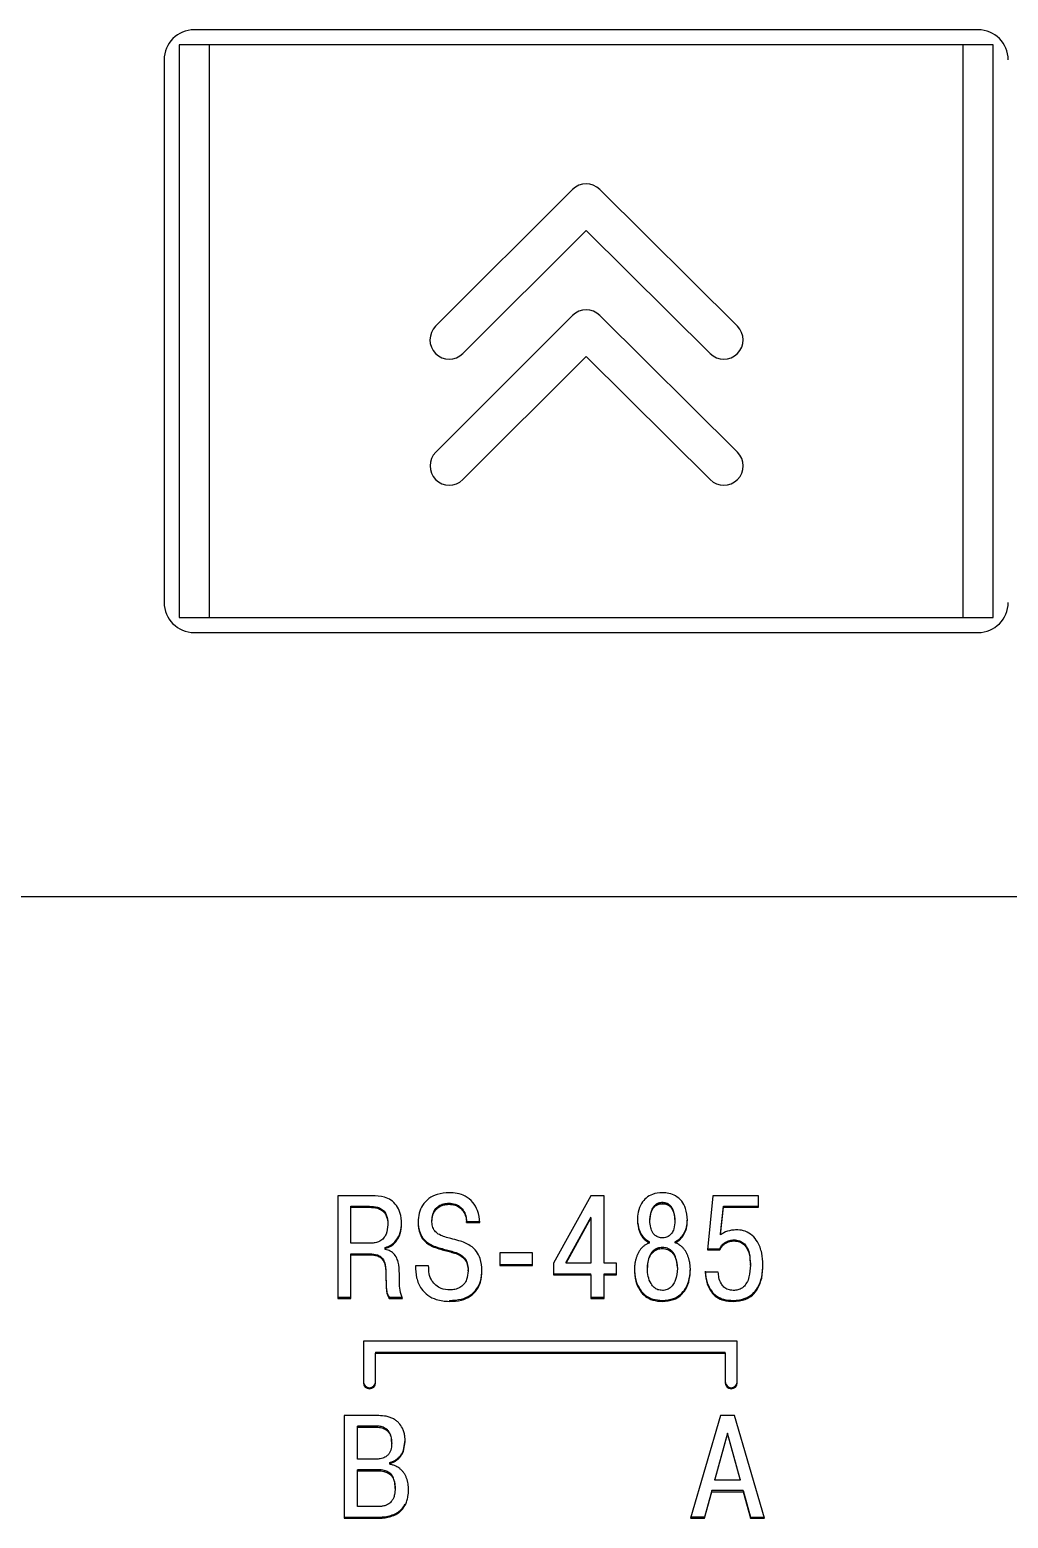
# Model space of a CAD drawing. Header units: millimetres. Extents: x 15 to 1184, y 5 to 836.
# Drawn here: x 593.623 to 596.868, y 654.736 to 659.675 of the extents above; entities that cross this region are included whole.
import ezdxf

# ---------------------------------------------------------------- set-up
doc = ezdxf.new("R2010")
doc.units = ezdxf.units.MM

msp = doc.modelspace()

# ---------------------------------------------------------------- linework, layer by layer
at = {"color": 7, "linetype": 'Continuous', "lineweight": 25}
for p, q in [((596.7685, 659.6747), (594.1685, 659.6747)), ((594.1185, 659.6247), (594.1185, 657.7247)), ((594.2185, 659.6247), (594.1185, 659.6247)), ((594.2185, 659.6247), (594.2185, 657.7247)), ((596.7185, 659.6247), (594.2185, 659.6247)), ((596.7185, 659.6247), (596.7185, 657.7247)), ((596.8185, 659.6247), (596.7185, 659.6247)), ((596.8185, 657.7247), (596.8185, 659.6247)), ((594.0685, 659.5747), (594.0685, 657.7747)), ((594.9693, 658.6912), (595.4229, 659.1447)), ((595.5135, 659.1448), (595.9702, 658.6912)), ((595.4683, 659.0088), (595.0595, 658.6004)), ((595.88, 658.6004), (595.4683, 659.0088)), ((594.9695, 658.273), (595.423, 658.7266)), ((595.5137, 658.7266), (595.9704, 658.273)), ((595.4685, 658.5906), (595.0596, 658.1822)), ((595.8802, 658.1822), (595.4685, 658.5906)), ((594.1185, 657.7247), (594.2185, 657.7247)), ((594.2185, 657.7247), (596.7185, 657.7247)), ((596.7185, 657.7247), (596.8185, 657.7247)), ((594.1685, 657.6747), (596.7685, 657.6747)), ((589.8565, 656.7987), (611.0565, 656.7987)), ((594.7576, 655.8058), (594.6445, 655.8058)), ((594.6445, 655.8058), (594.6445, 655.4653)), ((595.4843, 655.8058), (595.3603, 655.5821)), ((595.5282, 655.8058), (595.4843, 655.8058)), ((595.5282, 655.5825), (595.5282, 655.8058)), ((595.8891, 655.8058), (595.8708, 655.6263)), ((596.0397, 655.8058), (595.8891, 655.8058)), ((596.0397, 655.7674), (596.0397, 655.8058)), ((594.6885, 655.7708), (594.7502, 655.7708)), ((594.6885, 655.7674), (594.6885, 655.7708)), ((594.6885, 655.6482), (594.6885, 655.7674)), ((594.6885, 655.7674), (594.7502, 655.7674)), ((595.9143, 655.6794), (595.9237, 655.7708)), ((595.9143, 655.6759), (595.9237, 655.7674)), ((595.9237, 655.7674), (595.9237, 655.7708)), ((595.9237, 655.7708), (596.0397, 655.7708)), ((595.9237, 655.7674), (596.0397, 655.7674)), ((594.8105, 655.713), (594.8105, 655.7095)), ((594.9569, 655.7207), (594.9569, 655.7241)), ((595.072, 655.7173), (595.072, 655.7208)), ((595.072, 655.7208), (595.116, 655.7208)), ((595.072, 655.7173), (595.116, 655.7173)), ((595.4843, 655.7349), (595.4023, 655.586)), ((595.4023, 655.5825), (595.4843, 655.7314)), ((595.4843, 655.7314), (595.4843, 655.7349)), ((595.4843, 655.7314), (595.4843, 655.5825)), ((595.6799, 655.7231), (595.6799, 655.7266)), ((595.7629, 655.7266), (595.7629, 655.7231)), ((595.6789, 655.6497), (595.6789, 655.6531)), ((595.7639, 655.6497), (595.7639, 655.6531)), ((595.9143, 655.6759), (595.9143, 655.6794)), ((594.7556, 655.6482), (594.6885, 655.6482)), ((594.6885, 655.6133), (594.7517, 655.6133)), ((594.6885, 655.6098), (594.6885, 655.6133)), ((594.6885, 655.4653), (594.6885, 655.6098)), ((594.6885, 655.6098), (594.7517, 655.6098)), ((594.8021, 655.6307), (594.8021, 655.6342)), ((594.8021, 655.6278), (594.8021, 655.6307)), ((595.0276, 655.6166), (595.0276, 655.6201)), ((595.2901, 655.6161), (595.1824, 655.6161)), ((595.1824, 655.6161), (595.1824, 655.5748)), ((595.2901, 655.5748), (595.2901, 655.6161)), ((595.8708, 655.6263), (595.9123, 655.6263)), ((595.8712, 655.6298), (595.9123, 655.6298)), ((595.9123, 655.6263), (595.9123, 655.6298)), ((594.9461, 655.5733), (594.9021, 655.5733)), ((594.9458, 655.57), (594.9458, 655.5666)), ((595.077, 655.5568), (595.077, 655.5603)), ((595.1824, 655.5782), (595.2901, 655.5782)), ((595.1824, 655.5748), (595.2901, 655.5748)), ((595.3603, 655.5821), (595.3603, 655.5436)), ((595.4023, 655.5825), (595.4023, 655.586)), ((595.4843, 655.5825), (595.4023, 655.5825)), ((595.5697, 655.5825), (595.5282, 655.5825)), ((595.5697, 655.5436), (595.5697, 655.5825)), ((595.6715, 655.5641), (595.6715, 655.5675)), ((595.7713, 655.5675), (595.7713, 655.5641)), ((595.9069, 655.5524), (595.8634, 655.5524)), ((596.0131, 655.5757), (596.0131, 655.5792)), ((595.3603, 655.5471), (595.4843, 655.5471)), ((595.3603, 655.5436), (595.4843, 655.5436)), ((595.4843, 655.5436), (595.4843, 655.5471)), ((595.4843, 655.5436), (595.4843, 655.4653)), ((595.5282, 655.5471), (595.5697, 655.5471)), ((595.5282, 655.5436), (595.5282, 655.5471)), ((595.5282, 655.4653), (595.5282, 655.5436)), ((595.5282, 655.5436), (595.5697, 655.5436)), ((594.6445, 655.4688), (594.6885, 655.4688)), ((594.6445, 655.4653), (594.6885, 655.4653)), ((594.8149, 655.4688), (594.8594, 655.4688)), ((594.8149, 655.4653), (594.8149, 655.4688)), ((594.8149, 655.4653), (594.8594, 655.4653)), ((595.4843, 655.4688), (595.5282, 655.4688)), ((595.4843, 655.4653), (595.5282, 655.4653)), ((595.9698, 655.323), (594.7298, 655.323)), ((594.7298, 655.323), (594.7298, 655.1851)), ((595.9698, 655.1851), (595.9698, 655.323)), ((594.7698, 655.2871), (595.9298, 655.2871)), ((594.7698, 655.2871), (594.7698, 655.2836)), ((594.7698, 655.1851), (594.7698, 655.2836)), ((594.7698, 655.2836), (595.9298, 655.2836)), ((595.9298, 655.2836), (595.9298, 655.2871)), ((595.9298, 655.2836), (595.9298, 655.1851)), ((594.6659, 655.0762), (594.6659, 654.7357)), ((594.7805, 655.0762), (594.6659, 655.0762)), ((595.9143, 655.0762), (595.8151, 654.7357)), ((595.9608, 655.0762), (595.9143, 655.0762)), ((596.06, 654.7357), (595.9608, 655.0762)), ((594.7726, 655.0412), (594.7099, 655.0412)), ((594.7099, 655.0378), (594.7099, 655.0412)), ((594.7099, 654.9317), (594.7099, 655.0378)), ((594.7099, 655.0378), (594.7726, 655.0378)), ((595.9375, 655.0184), (595.8956, 654.8657)), ((595.8956, 654.8622), (595.9375, 655.0149)), ((595.9375, 655.0149), (595.9375, 655.0184)), ((595.9795, 654.8657), (595.9375, 655.0184)), ((595.9375, 655.0149), (595.9795, 654.8622)), ((594.8234, 654.9898), (594.8234, 654.9932)), ((594.8235, 654.9847), (594.8235, 654.9882)), ((594.8235, 654.9843), (594.8235, 654.9847)), ((594.8625, 654.9612), (594.8684, 654.9931)), ((594.8625, 654.9578), (594.8684, 654.9896)), ((594.7711, 654.9317), (594.7099, 654.9317)), ((594.817, 654.9171), (594.817, 654.9206)), ((594.817, 654.9147), (594.817, 654.9171)), ((594.7736, 654.8968), (594.7099, 654.8968)), ((594.7099, 654.8933), (594.7099, 654.8968)), ((594.7099, 654.7742), (594.7099, 654.8933)), ((594.7099, 654.8933), (594.7736, 654.8933)), ((595.8956, 654.8622), (595.8956, 654.8657)), ((595.9795, 654.8622), (595.8956, 654.8622)), ((595.9795, 654.8657), (595.9795, 654.8622)), ((594.8348, 654.8345), (594.8348, 654.8379)), ((595.8857, 654.8272), (595.861, 654.7392)), ((595.861, 654.7357), (595.8857, 654.8238)), ((595.9894, 654.8272), (595.8857, 654.8272)), ((595.8857, 654.8238), (595.8857, 654.8272)), ((595.8857, 654.8238), (595.9894, 654.8238)), ((595.9894, 654.8272), (596.0141, 654.7392)), ((595.9894, 654.8272), (595.9894, 654.8238)), ((595.9894, 654.8238), (596.0141, 654.7357)), ((594.7736, 654.7742), (594.7099, 654.7742)), ((594.6659, 654.7392), (594.7765, 654.7392)), ((594.6659, 654.7357), (594.7765, 654.7357)), ((595.8151, 654.7357), (595.861, 654.7357)), ((595.861, 654.7392), (595.8161, 654.7392)), ((595.861, 654.7357), (595.861, 654.7392)), ((596.0141, 654.7392), (596.059, 654.7392)), ((596.0141, 654.7357), (596.0141, 654.7392)), ((596.0141, 654.7357), (596.06, 654.7357))]:
    msp.add_line(p, q, dxfattribs=at)
at = {"color": 8, "linetype": 'Continuous', "lineweight": 18}
for p, q in [((594.7502, 655.7708), (594.7502, 655.7674)), ((595.0137, 655.7776), (595.0137, 655.7811)), ((595.7214, 655.7795), (595.7214, 655.783)), ((595.9597, 655.656), (595.9597, 655.6595)), ((594.7517, 655.6098), (594.7517, 655.6133)), ((594.9905, 655.6268), (594.9905, 655.6303)), ((595.7214, 655.6307), (595.7214, 655.6342)), ((594.8045, 655.5373), (594.8045, 655.5408)), ((595.0147, 655.455), (595.0147, 655.4585)), ((595.7214, 655.455), (595.7214, 655.4585)), ((595.9563, 655.455), (595.9563, 655.4585)), ((594.7726, 655.0378), (594.7726, 655.0412)), ((594.7988, 655.0327), (594.7988, 655.0362)), ((594.8143, 655.02), (594.8143, 655.0235)), ((594.8216, 655.0029), (594.8216, 655.0064)), ((594.8625, 654.9578), (594.8625, 654.9612)), ((594.8451, 654.9321), (594.8451, 654.9356)), ((594.7736, 654.8933), (594.7736, 654.8968)), ((594.8082, 654.8874), (594.8082, 654.8909)), ((594.8283, 654.8683), (594.8283, 654.8718)), ((594.8684, 654.7792), (594.8684, 654.7827)), ((594.7765, 654.7357), (594.7765, 654.7392)), ((594.8348, 654.7469), (594.8348, 654.7504))]:
    msp.add_line(p, q, dxfattribs=at)
at = {"color": 7, "linetype": 'Continuous', "lineweight": 25}
for centre, radius, start, end in [((594.1685, 659.5747), 0.1, 90, 180), ((596.7685, 659.5747), 0.1, 0, 90), ((595.4682, 659.0994), 0.0641, 45.0621, 135.008), ((595.4684, 658.6812), 0.0641, 45.0621, 135.008), ((595.0145, 658.6459), 0.064, 134.9006, 314.7117), ((595.9251, 658.6458), 0.064, 225.1938, 45.1938), ((595.0146, 658.2277), 0.064, 134.9006, 314.7117), ((595.9253, 658.2276), 0.064, 225.1938, 45.1938), ((594.1685, 657.7747), 0.1, 180, 270), ((596.7685, 657.7747), 0.1, 270, 0), ((594.7498, 655.1889), 0.02, 180.7063, 359.2937), ((594.7498, 655.1854), 0.02, 180.7059, 359.2941), ((595.9498, 655.1889), 0.02, 180.7059, 359.2941), ((595.9498, 655.1854), 0.02, 180.7056, 359.2944)]:
    msp.add_arc(centre, radius, start, end, dxfattribs=at)
for points, knots in [([(594.8564, 655.711), (594.8556, 655.7243), (594.8543, 655.7462), (594.8409, 655.7743), (594.8223, 655.7918), (594.7939, 655.8042), (594.7718, 655.8052), (594.7576, 655.8058)], [0, 0, 0, 0, 0.255553, 0.419417, 0.584334, 0.732929, 1, 1, 1, 1]), ([(595.0147, 655.816), (595.0012, 655.815), (594.9771, 655.8133), (594.9456, 655.7978), (594.9247, 655.7754), (594.9128, 655.7476), (594.9116, 655.7283), (594.911, 655.7183)], [0, 0, 0, 0, 0.250037, 0.443227, 0.637436, 0.811558, 1, 1, 1, 1]), ([(595.116, 655.7173), (595.1143, 655.7306), (595.1113, 655.7544), (595.0937, 655.7852), (595.0695, 655.805), (595.0417, 655.8147), (595.0235, 655.8156), (595.0147, 655.816)], [0, 0, 0, 0, 0.254265, 0.455359, 0.657691, 0.83532, 1, 1, 1, 1]), ([(595.7214, 655.816), (595.71, 655.8151), (595.6906, 655.8135), (595.6667, 655.7993), (595.6499, 655.779), (595.64, 655.753), (595.6389, 655.7337), (595.6384, 655.7246)], [0, 0, 0, 0, 0.240976, 0.410615, 0.580237, 0.802603, 1, 1, 1, 1]), ([(595.8044, 655.7246), (595.8033, 655.738), (595.8016, 655.7603), (595.7867, 655.7885), (595.767, 655.806), (595.7439, 655.8148), (595.7287, 655.8156), (595.7214, 655.816)], [0, 0, 0, 0, 0.2888664, 0.4812725, 0.6750221, 0.844193, 1, 1, 1, 1]), ([(594.7502, 655.7708), (594.7591, 655.7705), (594.773, 655.7699), (594.7906, 655.7624), (594.8012, 655.7521), (594.8088, 655.7362), (594.8104, 655.7228), (594.8105, 655.7139), (594.8105, 655.713)], [0, 0, 0, 0, 0.271852, 0.426715, 0.582846, 0.720653, 0.971007, 1, 1, 1, 1]), ([(594.7502, 655.7674), (594.7591, 655.767), (594.773, 655.7664), (594.7906, 655.7589), (594.8012, 655.7487), (594.8088, 655.7328), (594.8104, 655.7193), (594.8105, 655.7104), (594.8105, 655.7095)], [0, 0, 0, 0, 0.271852, 0.426714, 0.582847, 0.720653, 0.971007, 1, 1, 1, 1]), ([(594.9569, 655.7241), (594.9574, 655.7308), (594.9583, 655.7433), (594.9665, 655.7603), (594.9791, 655.7724), (594.9956, 655.7798), (595.0074, 655.7806), (595.0137, 655.7811)], [0, 0, 0, 0, 0.221683, 0.4167018, 0.6125415, 0.7924471, 1, 1, 1, 1]), ([(594.9569, 655.7207), (594.9574, 655.7273), (594.9583, 655.7398), (594.9665, 655.7568), (594.9791, 655.7689), (594.9956, 655.7764), (595.0074, 655.7772), (595.0137, 655.7776)], [0, 0, 0, 0, 0.2216825, 0.4167014, 0.6125418, 0.7924471, 1, 1, 1, 1]), ([(595.0137, 655.7811), (595.0205, 655.7806), (595.033, 655.7797), (595.0494, 655.7713), (595.062, 655.7578), (595.07, 655.7402), (595.0714, 655.727), (595.072, 655.7208)], [0, 0, 0, 0, 0.214156, 0.39275, 0.571455, 0.799547, 1, 1, 1, 1]), ([(595.0137, 655.7776), (595.0205, 655.7771), (595.033, 655.7762), (595.0494, 655.7679), (595.062, 655.7544), (595.07, 655.7367), (595.0714, 655.7235), (595.072, 655.7173)], [0, 0, 0, 0, 0.2141556, 0.3927486, 0.5714543, 0.7995462, 1, 1, 1, 1]), ([(595.7214, 655.783), (595.7197, 655.783), (595.7164, 655.7829), (595.7122, 655.7821), (595.709, 655.7812), (595.7067, 655.7804), (595.7044, 655.7794), (595.7022, 655.7782), (595.7001, 655.7769), (595.6981, 655.7754), (595.6956, 655.7733), (595.6933, 655.7708), (595.6913, 655.7682), (595.6899, 655.7662), (595.6886, 655.7641), (595.6874, 655.7619), (595.6864, 655.7596), (595.6854, 655.7574), (595.6845, 655.7551), (595.6837, 655.7527), (595.683, 655.7504), (595.6824, 655.748), (595.6817, 655.7448), (595.681, 655.7407), (595.6805, 655.7367), (595.6802, 655.7334), (595.68, 655.7303), (595.6799, 655.728), (595.6799, 655.7266)], [0, 0, 0, 0, 0.063021, 0.126071, 0.157556, 0.189043, 0.220528, 0.252016, 0.2835, 0.314989, 0.346473, 0.409551, 0.44103, 0.472507, 0.503983, 0.535459, 0.56693, 0.598402, 0.629872, 0.661342, 0.69281, 0.724279, 0.755747, 0.8187, 0.881652, 0.913118, 0.944585, 1, 1, 1, 1]), ([(595.6799, 655.7231), (595.6799, 655.7248), (595.68, 655.7272), (595.6803, 655.7313), (595.6807, 655.7354), (595.6814, 655.7395), (595.682, 655.7427), (595.6826, 655.7451), (595.6832, 655.7475), (595.6839, 655.7498), (595.6847, 655.7521), (595.6856, 655.7545), (595.6866, 655.7567), (595.6877, 655.7589), (595.6889, 655.7611), (595.6902, 655.7632), (595.6916, 655.7652), (595.6932, 655.7672), (595.6948, 655.769), (595.6972, 655.7713), (595.6998, 655.7733), (595.7027, 655.7751), (595.7049, 655.7762), (595.7072, 655.7772), (595.7096, 655.778), (595.7127, 655.7788), (595.7167, 655.7794), (595.7198, 655.7795), (595.7214, 655.7795)], [0, 0, 0, 0, 0.0629563, 0.0944242, 0.1573705, 0.2203204, 0.2517882, 0.2832568, 0.3147259, 0.3461941, 0.3776649, 0.409134, 0.440606, 0.4720792, 0.5035518, 0.5350276, 0.5665031, 0.5979849, 0.6294632, 0.6609474, 0.7240465, 0.755535, 0.7870217, 0.8185074, 0.8499963, 0.8814756, 0.940355, 1, 1, 1, 1]), ([(595.7629, 655.7266), (595.7628, 655.7282), (595.7628, 655.7307), (595.7625, 655.7348), (595.7621, 655.7389), (595.7614, 655.7429), (595.7607, 655.7461), (595.7602, 655.7485), (595.7595, 655.7509), (595.7588, 655.7533), (595.758, 655.7556), (595.7571, 655.7579), (595.7562, 655.7602), (595.7551, 655.7624), (595.7539, 655.7646), (595.7526, 655.7667), (595.7511, 655.7687), (595.7496, 655.7706), (595.7479, 655.7725), (595.7455, 655.7748), (595.7429, 655.7768), (595.7401, 655.7785), (595.7378, 655.7797), (595.7355, 655.7806), (595.7332, 655.7814), (595.73, 655.7822), (595.7261, 655.7829), (595.723, 655.783), (595.7214, 655.783)], [0, 0, 0, 0, 0.062957, 0.094424, 0.157373, 0.220322, 0.25179, 0.28326, 0.314726, 0.346197, 0.377665, 0.409134, 0.440606, 0.47208, 0.503552, 0.53503, 0.566505, 0.597985, 0.629465, 0.660947, 0.724048, 0.755535, 0.787022, 0.818508, 0.849996, 0.881476, 0.940355, 1, 1, 1, 1]), ([(595.7214, 655.7795), (595.723, 655.7795), (595.7264, 655.7794), (595.7305, 655.7787), (595.7337, 655.7778), (595.7361, 655.7769), (595.7384, 655.7759), (595.7406, 655.7748), (595.7427, 655.7734), (595.7447, 655.772), (595.7472, 655.7698), (595.7495, 655.7674), (595.7515, 655.7648), (595.7529, 655.7627), (595.7542, 655.7606), (595.7553, 655.7584), (595.7564, 655.7562), (595.7574, 655.7539), (595.7582, 655.7516), (595.759, 655.7493), (595.7597, 655.7469), (595.7603, 655.7445), (595.7611, 655.7413), (595.7618, 655.7373), (595.7623, 655.7332), (595.7626, 655.7299), (595.7628, 655.7268), (595.7628, 655.7246), (595.7629, 655.7231)], [0, 0, 0, 0, 0.0630212, 0.1260713, 0.1575562, 0.1890425, 0.2205282, 0.2520158, 0.2835006, 0.3149886, 0.346473, 0.4095501, 0.4410318, 0.4725072, 0.5039857, 0.5354582, 0.5669314, 0.5984026, 0.6298741, 0.6613431, 0.6928133, 0.7242809, 0.7557482, 0.8187023, 0.8816524, 0.9131189, 0.9445858, 1, 1, 1, 1]), ([(594.8105, 655.7095), (594.8097, 655.6989), (594.8086, 655.6829), (594.7972, 655.6643), (594.7844, 655.6543), (594.7699, 655.6491), (594.7602, 655.6485), (594.7556, 655.6482)], [0, 0, 0, 0, 0.339402, 0.513748, 0.688779, 0.855303, 1, 1, 1, 1]), ([(594.8021, 655.6342), (594.8085, 655.6364), (594.822, 655.6412), (594.8386, 655.6563), (594.8518, 655.6786), (594.8561, 655.6992), (594.8563, 655.7121), (594.8564, 655.7144)], [0, 0, 0, 0, 0.192143, 0.406313, 0.627334, 0.932433, 1, 1, 1, 1]), ([(594.8021, 655.6307), (594.8085, 655.633), (594.822, 655.6377), (594.8386, 655.6528), (594.8518, 655.6752), (594.8561, 655.6958), (594.8563, 655.7086), (594.8564, 655.711)], [0, 0, 0, 0, 0.192144, 0.406314, 0.627334, 0.932433, 1, 1, 1, 1]), ([(594.911, 655.7217), (594.9119, 655.7082), (594.9134, 655.6866), (594.9289, 655.6607), (594.9536, 655.641), (594.976, 655.6345), (594.9905, 655.6303)], [0, 0, 0, 0, 0.302249, 0.483886, 0.66557, 1, 1, 1, 1]), ([(594.911, 655.7183), (594.9119, 655.7048), (594.9134, 655.6832), (594.9289, 655.6572), (594.9536, 655.6376), (594.976, 655.631), (594.9905, 655.6268)], [0, 0, 0, 0, 0.3022492, 0.4838858, 0.6655702, 1, 1, 1, 1]), ([(595.0197, 655.6638), (595.0065, 655.667), (594.988, 655.6714), (594.9679, 655.6858), (594.9589, 655.7006), (594.957, 655.713), (594.9569, 655.7198), (594.9569, 655.7207)], [0, 0, 0, 0, 0.427779, 0.601785, 0.777406, 0.972537, 1, 1, 1, 1]), ([(595.6384, 655.728), (595.6395, 655.7151), (595.6413, 655.6943), (595.6559, 655.6692), (595.6692, 655.6578), (595.6776, 655.6538), (595.6789, 655.6531)], [0, 0, 0, 0, 0.4311189, 0.6908251, 0.9522355, 1, 1, 1, 1]), ([(595.6384, 655.7246), (595.6395, 655.7116), (595.6413, 655.6909), (595.6559, 655.6657), (595.6692, 655.6543), (595.6776, 655.6503), (595.6789, 655.6497)], [0, 0, 0, 0, 0.431121, 0.690825, 0.952235, 1, 1, 1, 1]), ([(595.7214, 655.6657), (595.7169, 655.6661), (595.7082, 655.6669), (595.697, 655.6736), (595.6877, 655.6846), (595.681, 655.7014), (595.6803, 655.7153), (595.6799, 655.7231)], [0, 0, 0, 0, 0.1651218, 0.3271978, 0.4747118, 0.702824, 1, 1, 1, 1]), ([(595.7629, 655.7231), (595.7623, 655.7138), (595.7615, 655.6994), (595.7535, 655.6823), (595.7441, 655.6722), (595.7329, 655.6665), (595.725, 655.666), (595.7214, 655.6657)], [0, 0, 0, 0, 0.351608, 0.5427, 0.704232, 0.866513, 1, 1, 1, 1]), ([(595.7639, 655.6531), (595.7697, 655.6566), (595.7816, 655.6634), (595.7955, 655.6825), (595.8032, 655.7048), (595.804, 655.7212), (595.8044, 655.728)], [0, 0, 0, 0, 0.223533, 0.449254, 0.771479, 1, 1, 1, 1]), ([(595.7639, 655.6497), (595.7697, 655.6531), (595.7816, 655.6599), (595.7955, 655.679), (595.8032, 655.7013), (595.804, 655.7178), (595.8044, 655.7246)], [0, 0, 0, 0, 0.223533, 0.449254, 0.771479, 1, 1, 1, 1]), ([(595.1229, 655.5577), (595.1221, 655.5711), (595.1207, 655.5936), (595.1058, 655.6223), (595.0815, 655.6442), (595.0509, 655.656), (595.0286, 655.6616), (595.0197, 655.6638)], [0, 0, 0, 0, 0.2450208, 0.4123677, 0.5800759, 0.8325249, 1, 1, 1, 1]), ([(595.9123, 655.6298), (595.9145, 655.6341), (595.9188, 655.6427), (595.9306, 655.6522), (595.9445, 655.6584), (595.9548, 655.6591), (595.9597, 655.6595)], [0, 0, 0, 0, 0.2427896, 0.4868273, 0.7498432, 1, 1, 1, 1]), ([(595.9123, 655.6263), (595.9145, 655.6306), (595.9188, 655.6392), (595.9306, 655.6488), (595.9445, 655.6549), (595.9548, 655.6556), (595.9597, 655.656)], [0, 0, 0, 0, 0.242788, 0.486828, 0.749844, 1, 1, 1, 1]), ([(595.9681, 655.6925), (595.9621, 655.6923), (595.9471, 655.6917), (595.9285, 655.6856), (595.9177, 655.6783), (595.9143, 655.6759)], [0, 0, 0, 0, 0.314904, 0.782516, 1, 1, 1, 1]), ([(595.9597, 655.6595), (595.9655, 655.6589), (595.9768, 655.6579), (595.9909, 655.6492), (596.0026, 655.6349), (596.0117, 655.6112), (596.0125, 655.5912), (596.0131, 655.5792)], [0, 0, 0, 0, 0.157313, 0.307926, 0.44282, 0.665828, 1, 1, 1, 1]), ([(595.9597, 655.656), (595.9655, 655.6555), (595.9768, 655.6545), (595.9909, 655.6457), (596.0026, 655.6314), (596.0117, 655.6078), (596.0125, 655.5878), (596.0131, 655.5757)], [0, 0, 0, 0, 0.157313, 0.307926, 0.44282, 0.665829, 1, 1, 1, 1]), ([(596.0551, 655.5762), (596.0543, 655.5894), (596.0528, 655.616), (596.0403, 655.65), (596.0206, 655.6752), (595.9974, 655.689), (595.9788, 655.6923), (595.9694, 655.6925), (595.9681, 655.6925)], [0, 0, 0, 0, 0.24555, 0.49232, 0.65951, 0.827881, 0.976247, 1, 1, 1, 1]), ([(594.7517, 655.6133), (594.7601, 655.6128), (594.7728, 655.612), (594.7879, 655.6036), (594.7973, 655.5925), (594.8045, 655.5711), (594.8045, 655.5531), (594.8045, 655.5408)], [0, 0, 0, 0, 0.235747, 0.359184, 0.483071, 0.645176, 1, 1, 1, 1]), ([(594.7517, 655.6098), (594.7601, 655.6093), (594.7728, 655.6085), (594.7879, 655.6001), (594.7973, 655.589), (594.8045, 655.5676), (594.8045, 655.5496), (594.8045, 655.5373)], [0, 0, 0, 0, 0.235747, 0.359184, 0.483072, 0.645178, 1, 1, 1, 1]), ([(594.849, 655.5466), (594.8485, 655.5598), (594.8479, 655.5793), (594.8391, 655.6038), (594.8271, 655.6177), (594.8136, 655.6248), (594.8052, 655.627), (594.8021, 655.6278)], [0, 0, 0, 0, 0.385709, 0.56672, 0.749677, 0.906693, 1, 1, 1, 1]), ([(594.9905, 655.6303), (594.9937, 655.6294), (595.0002, 655.6277), (595.0126, 655.6245), (595.0217, 655.6218), (595.0276, 655.6201)], [0, 0, 0, 0, 0.259959, 0.519911, 1, 1, 1, 1]), ([(594.9905, 655.6268), (594.9937, 655.626), (595.0002, 655.6242), (595.0126, 655.621), (595.0217, 655.6183), (595.0276, 655.6166)], [0, 0, 0, 0, 0.259958, 0.519911, 1, 1, 1, 1]), ([(595.0276, 655.6201), (595.0338, 655.6182), (595.0462, 655.6143), (595.0628, 655.6033), (595.0739, 655.5861), (595.0768, 655.5709), (595.0769, 655.562), (595.077, 655.5603)], [0, 0, 0, 0, 0.227808, 0.45814, 0.685522, 0.936144, 1, 1, 1, 1]), ([(595.0276, 655.6166), (595.0338, 655.6147), (595.0462, 655.6108), (595.0628, 655.5999), (595.0739, 655.5826), (595.0768, 655.5674), (595.0769, 655.5586), (595.077, 655.5568)], [0, 0, 0, 0, 0.227808, 0.458141, 0.685525, 0.936144, 1, 1, 1, 1]), ([(595.6789, 655.6497), (595.6773, 655.6491), (595.6742, 655.6479), (595.6697, 655.6457), (595.6654, 655.6432), (595.6613, 655.6404), (595.6575, 655.6372), (595.6539, 655.6338), (595.6511, 655.6307), (595.6485, 655.6275), (595.6461, 655.6241), (595.6439, 655.6206), (595.6419, 655.6171), (595.6404, 655.6141), (595.6386, 655.6104), (595.6373, 655.6074), (595.6359, 655.6035), (595.6348, 655.6004), (595.6336, 655.5965), (595.6328, 655.5933), (595.6318, 655.5893), (595.6311, 655.5861), (595.6305, 655.5829), (595.6301, 655.5804), (595.6298, 655.578), (595.6295, 655.5755), (595.6291, 655.5723), (595.6287, 655.5677), (595.6286, 655.5638), (595.6285, 655.5616)], [0, 0, 0, 0, 0.045825, 0.091652, 0.13748, 0.183309, 0.229136, 0.274958, 0.320781, 0.343679, 0.389496, 0.435308, 0.458206, 0.504015, 0.526914, 0.572718, 0.595615, 0.641419, 0.664315, 0.710115, 0.733011, 0.778811, 0.801706, 0.824604, 0.8475, 0.870397, 0.893293, 0.939091, 1, 1, 1, 1]), ([(595.7214, 655.6342), (595.7157, 655.6337), (595.7047, 655.6327), (595.6912, 655.6241), (595.6803, 655.6104), (595.6729, 655.5911), (595.672, 655.5755), (595.6715, 655.5675)], [0, 0, 0, 0, 0.179085, 0.348014, 0.494999, 0.741842, 1, 1, 1, 1]), ([(595.6715, 655.5641), (595.6725, 655.5762), (595.6739, 655.5938), (595.6852, 655.6144), (595.6973, 655.6255), (595.7104, 655.6302), (595.7184, 655.6306), (595.7214, 655.6307)], [0, 0, 0, 0, 0.3885883, 0.5664503, 0.7458854, 0.9042462, 1, 1, 1, 1]), ([(595.7713, 655.5675), (595.7703, 655.5797), (595.7688, 655.5973), (595.7575, 655.6179), (595.7454, 655.6289), (595.7323, 655.6337), (595.7244, 655.634), (595.7214, 655.6342)], [0, 0, 0, 0, 0.388588, 0.566451, 0.745885, 0.904246, 1, 1, 1, 1]), ([(595.7214, 655.6307), (595.727, 655.6302), (595.738, 655.6293), (595.7515, 655.6207), (595.7625, 655.6069), (595.7698, 655.5876), (595.7708, 655.572), (595.7713, 655.5641)], [0, 0, 0, 0, 0.1790847, 0.3480132, 0.4949992, 0.7418421, 1, 1, 1, 1]), ([(595.8142, 655.5616), (595.8142, 655.5633), (595.8141, 655.5658), (595.8139, 655.569), (595.8137, 655.5715), (595.8134, 655.5748), (595.813, 655.578), (595.8125, 655.5813), (595.8121, 655.5837), (595.8115, 655.5869), (595.8108, 655.5901), (595.8098, 655.5941), (595.8089, 655.5973), (595.8077, 655.6012), (595.8066, 655.6043), (595.8051, 655.6081), (595.8038, 655.6112), (595.802, 655.6149), (595.8001, 655.6185), (595.798, 655.6221), (595.7957, 655.6255), (595.7932, 655.6288), (595.7905, 655.6319), (595.7877, 655.6349), (595.7846, 655.6378), (595.7808, 655.6409), (595.7773, 655.6432), (595.7737, 655.6453), (595.7696, 655.6475), (595.7659, 655.6489), (595.7639, 655.6497)], [0, 0, 0, 0, 0.045809, 0.068707, 0.091602, 0.114499, 0.160298, 0.183193, 0.20609, 0.228986, 0.274786, 0.297682, 0.343483, 0.366378, 0.412181, 0.435078, 0.480884, 0.50378, 0.549588, 0.595399, 0.618299, 0.664114, 0.709933, 0.732832, 0.778657, 0.824483, 0.87031, 0.89321, 0.939037, 1, 1, 1, 1]), ([(594.9021, 655.5733), (594.9027, 655.5601), (594.904, 655.5334), (594.9186, 655.4985), (594.9427, 655.4742), (594.9748, 655.4582), (594.9999, 655.4562), (595.0147, 655.455)], [0, 0, 0, 0, 0.2158606, 0.4337918, 0.5985776, 0.7629869, 1, 1, 1, 1]), ([(595.0167, 655.4935), (595.0067, 655.4943), (594.9899, 655.4956), (594.9692, 655.5077), (594.955, 655.5246), (594.9462, 655.5473), (594.9461, 655.5645), (594.9461, 655.5733)], [0, 0, 0, 0, 0.24302, 0.408527, 0.574152, 0.781277, 1, 1, 1, 1]), ([(595.0147, 655.4585), (595.0282, 655.4592), (595.0523, 655.4604), (595.0849, 655.4741), (595.1069, 655.4955), (595.1207, 655.5258), (595.1221, 655.5479), (595.1229, 655.5612)], [0, 0, 0, 0, 0.23551, 0.420701, 0.607415, 0.765046, 1, 1, 1, 1]), ([(595.0147, 655.455), (595.0282, 655.4557), (595.0523, 655.4569), (595.0849, 655.4706), (595.1069, 655.4921), (595.1207, 655.5223), (595.1221, 655.5445), (595.1229, 655.5577)], [0, 0, 0, 0, 0.23551, 0.420702, 0.607416, 0.765047, 1, 1, 1, 1]), ([(595.077, 655.5568), (595.0762, 655.5468), (595.0749, 655.5308), (595.0637, 655.5117), (595.0499, 655.5005), (595.0335, 655.4944), (595.0223, 655.4938), (595.0167, 655.4935)], [0, 0, 0, 0, 0.303127, 0.482435, 0.662492, 0.830946, 1, 1, 1, 1]), ([(595.6285, 655.5651), (595.6294, 655.5518), (595.6309, 655.5272), (595.6444, 655.4958), (595.6646, 655.4741), (595.6907, 655.4607), (595.7106, 655.4593), (595.7214, 655.4585)], [0, 0, 0, 0, 0.250721, 0.464511, 0.631865, 0.799521, 1, 1, 1, 1]), ([(595.6285, 655.5616), (595.6294, 655.5484), (595.6309, 655.5238), (595.6444, 655.4924), (595.6646, 655.4706), (595.6907, 655.4572), (595.7106, 655.4558), (595.7214, 655.455)], [0, 0, 0, 0, 0.250721, 0.464512, 0.631866, 0.799521, 1, 1, 1, 1]), ([(595.7214, 655.4916), (595.7163, 655.4921), (595.7064, 655.4929), (595.6929, 655.5012), (595.6811, 655.5163), (595.6731, 655.5381), (595.672, 655.5554), (595.6715, 655.5641)], [0, 0, 0, 0, 0.151916, 0.298452, 0.467759, 0.732713, 1, 1, 1, 1]), ([(595.7214, 655.4585), (595.7341, 655.4596), (595.7557, 655.4613), (595.7821, 655.4774), (595.801, 655.5003), (595.8124, 655.5308), (595.8136, 655.5539), (595.8142, 655.5651)], [0, 0, 0, 0, 0.234371, 0.39878, 0.563086, 0.78749, 1, 1, 1, 1]), ([(595.7713, 655.5641), (595.7701, 655.5506), (595.7685, 655.5314), (595.7569, 655.5092), (595.7449, 655.4972), (595.7318, 655.4921), (595.724, 655.4917), (595.7214, 655.4916)], [0, 0, 0, 0, 0.411805, 0.586393, 0.762629, 0.919859, 1, 1, 1, 1]), ([(595.7214, 655.455), (595.7341, 655.4561), (595.7557, 655.4579), (595.7821, 655.4739), (595.801, 655.4969), (595.8124, 655.5273), (595.8136, 655.5504), (595.8142, 655.5616)], [0, 0, 0, 0, 0.2343712, 0.39878, 0.5630863, 0.7874894, 1, 1, 1, 1]), ([(595.8634, 655.5559), (595.8649, 655.5427), (595.8675, 655.5195), (595.8816, 655.4905), (595.9011, 655.4717), (595.9264, 655.46), (595.9456, 655.459), (595.9563, 655.4585)], [0, 0, 0, 0, 0.2637689, 0.4626284, 0.6268417, 0.7910506, 1, 1, 1, 1]), ([(595.8634, 655.5524), (595.8649, 655.5392), (595.8675, 655.516), (595.8816, 655.4871), (595.9011, 655.4682), (595.9264, 655.4565), (595.9456, 655.4556), (595.9563, 655.455)], [0, 0, 0, 0, 0.263769, 0.462629, 0.626842, 0.791051, 1, 1, 1, 1]), ([(595.9563, 655.4916), (595.9505, 655.4921), (595.9393, 655.4931), (595.9255, 655.5019), (595.9147, 655.5157), (595.9082, 655.533), (595.9073, 655.5464), (595.9069, 655.5524)], [0, 0, 0, 0, 0.195311, 0.37852, 0.536009, 0.793522, 1, 1, 1, 1]), ([(595.9563, 655.4585), (595.97, 655.4596), (595.993, 655.4616), (596.0209, 655.4785), (596.0407, 655.5028), (596.0532, 655.5378), (596.0544, 655.565), (596.0551, 655.5797)], [0, 0, 0, 0, 0.227375, 0.381727, 0.536088, 0.750844, 1, 1, 1, 1]), ([(595.9563, 655.455), (595.97, 655.4562), (595.993, 655.4581), (596.0209, 655.475), (596.0407, 655.4993), (596.0532, 655.5343), (596.0544, 655.5616), (596.0551, 655.5762)], [0, 0, 0, 0, 0.227376, 0.381728, 0.536089, 0.750845, 1, 1, 1, 1]), ([(596.0131, 655.5757), (596.0125, 655.5625), (596.0116, 655.5421), (596.0024, 655.5174), (595.9909, 655.5025), (595.9764, 655.494), (595.9642, 655.4918), (595.9577, 655.4916), (595.9563, 655.4916)], [0, 0, 0, 0, 0.348228, 0.534724, 0.682992, 0.832315, 0.962412, 1, 1, 1, 1]), ([(594.8045, 655.5408), (594.8046, 655.5277), (594.8047, 655.5091), (594.8069, 655.4843), (594.8122, 655.4741), (594.8149, 655.4688)], [0, 0, 0, 0, 0.535325, 0.761214, 1, 1, 1, 1]), ([(594.8045, 655.5373), (594.8046, 655.5242), (594.8047, 655.5056), (594.8069, 655.4809), (594.8122, 655.4706), (594.8149, 655.4653)], [0, 0, 0, 0, 0.535328, 0.761215, 1, 1, 1, 1]), ([(594.8594, 655.4653), (594.8561, 655.4741), (594.8497, 655.4915), (594.8497, 655.5193), (594.8492, 655.5374), (594.849, 655.5466)], [0, 0, 0, 0, 0.3366837, 0.6677266, 1, 1, 1, 1]), ([(594.8299, 655.0651), (594.826, 655.067), (594.8181, 655.0708), (594.8015, 655.0752), (594.7888, 655.0758), (594.7805, 655.0762)], [0, 0, 0, 0, 0.256702, 0.513073, 1, 1, 1, 1]), ([(594.8589, 655.0348), (594.8554, 655.0405), (594.8501, 655.0495), (594.8395, 655.0591), (594.8331, 655.0631), (594.8299, 655.0651)], [0, 0, 0, 0, 0.471457, 0.732345, 1, 1, 1, 1]), ([(594.7988, 655.0362), (594.7966, 655.0372), (594.7921, 655.039), (594.7832, 655.0408), (594.7767, 655.0411), (594.7726, 655.0412)], [0, 0, 0, 0, 0.272334, 0.544136, 1, 1, 1, 1]), ([(594.7726, 655.0378), (594.7759, 655.0376), (594.7821, 655.0374), (594.791, 655.0359), (594.7962, 655.0338), (594.7988, 655.0327)], [0, 0, 0, 0, 0.371957, 0.682137, 1, 1, 1, 1]), ([(594.8143, 655.0235), (594.8133, 655.0248), (594.8111, 655.0278), (594.806, 655.0323), (594.8015, 655.0348), (594.7988, 655.0362)], [0, 0, 0, 0, 0.2459968, 0.549139, 1, 1, 1, 1]), ([(594.7988, 655.0327), (594.8009, 655.0317), (594.8049, 655.0296), (594.8103, 655.0253), (594.8129, 655.0218), (594.8143, 655.02)], [0, 0, 0, 0, 0.345776, 0.667097, 1, 1, 1, 1]), ([(594.8216, 655.0064), (594.8213, 655.0079), (594.8205, 655.011), (594.8183, 655.0169), (594.8159, 655.0209), (594.8143, 655.0235)], [0, 0, 0, 0, 0.254451, 0.508897, 1, 1, 1, 1]), ([(594.8143, 655.02), (594.8152, 655.0187), (594.8169, 655.016), (594.8196, 655.0104), (594.8208, 655.0059), (594.8216, 655.0029)], [0, 0, 0, 0, 0.2543933, 0.5088351, 1, 1, 1, 1]), ([(594.8684, 654.9896), (594.8681, 654.9962), (594.8677, 655.0072), (594.8642, 655.0224), (594.8607, 655.0306), (594.8589, 655.0348)], [0, 0, 0, 0, 0.4249234, 0.7094961, 1, 1, 1, 1]), ([(594.8235, 654.9847), (594.8233, 654.9804), (594.823, 654.9694), (594.819, 654.9554), (594.8129, 654.9478), (594.811, 654.9455)], [0, 0, 0, 0, 0.311179, 0.788572, 1, 1, 1, 1]), ([(594.8234, 654.9932), (594.8233, 654.9947), (594.823, 654.9991), (594.8222, 655.0035), (594.8216, 655.0064)], [0, 0, 0, 0, 0.334859, 1, 1, 1, 1]), ([(594.8216, 655.0029), (594.8219, 655.0014), (594.8225, 654.9983), (594.8233, 654.9922), (594.8234, 654.9877), (594.8235, 654.9847)], [0, 0, 0, 0, 0.258595, 0.517197, 1, 1, 1, 1]), ([(594.8451, 654.9356), (594.8474, 654.938), (594.8522, 654.9429), (594.8581, 654.9515), (594.861, 654.958), (594.8625, 654.9612)], [0, 0, 0, 0, 0.318058, 0.6552, 1, 1, 1, 1]), ([(594.811, 654.9455), (594.8079, 654.9428), (594.8006, 654.9365), (594.7863, 654.9324), (594.776, 654.932), (594.7711, 654.9317)], [0, 0, 0, 0, 0.284384, 0.662505, 1, 1, 1, 1]), ([(594.817, 654.9206), (594.8202, 654.9216), (594.8269, 654.9236), (594.8366, 654.9285), (594.8422, 654.9332), (594.8451, 654.9356)], [0, 0, 0, 0, 0.311024, 0.649967, 1, 1, 1, 1]), ([(594.817, 654.9171), (594.8202, 654.9181), (594.8269, 654.9202), (594.8366, 654.925), (594.8422, 654.9297), (594.8451, 654.9321)], [0, 0, 0, 0, 0.311024, 0.649967, 1, 1, 1, 1]), ([(594.8372, 654.9083), (594.834, 654.9097), (594.8291, 654.9117), (594.8223, 654.9137), (594.8188, 654.9144), (594.817, 654.9147)], [0, 0, 0, 0, 0.495822, 0.747219, 1, 1, 1, 1]), ([(594.8451, 654.9321), (594.8474, 654.9345), (594.8522, 654.9394), (594.8581, 654.948), (594.861, 654.9545), (594.8625, 654.9578)], [0, 0, 0, 0, 0.31806, 0.655204, 1, 1, 1, 1]), ([(594.8082, 654.8909), (594.805, 654.892), (594.7988, 654.8944), (594.7871, 654.8964), (594.7787, 654.8967), (594.7736, 654.8968)], [0, 0, 0, 0, 0.283883, 0.567315, 1, 1, 1, 1]), ([(594.7736, 654.8933), (594.7769, 654.8933), (594.7836, 654.8931), (594.7953, 654.8918), (594.8033, 654.8891), (594.8082, 654.8874)], [0, 0, 0, 0, 0.283361, 0.566895, 1, 1, 1, 1]), ([(594.8283, 654.8718), (594.8272, 654.8739), (594.8238, 654.8797), (594.8168, 654.8865), (594.8105, 654.8897), (594.8082, 654.8909)], [0, 0, 0, 0, 0.25104, 0.723618, 1, 1, 1, 1]), ([(594.8082, 654.8874), (594.8103, 654.8863), (594.8164, 654.8832), (594.8235, 654.8766), (594.827, 654.8706), (594.8283, 654.8683)], [0, 0, 0, 0, 0.252466, 0.725989, 1, 1, 1, 1]), ([(594.8348, 654.8379), (594.8347, 654.8412), (594.8346, 654.8478), (594.8332, 654.8593), (594.8301, 654.8671), (594.8283, 654.8718)], [0, 0, 0, 0, 0.283852, 0.56788, 1, 1, 1, 1]), ([(594.8283, 654.8683), (594.8295, 654.8657), (594.8323, 654.859), (594.8344, 654.8475), (594.8347, 654.8389), (594.8348, 654.8345)], [0, 0, 0, 0, 0.250681, 0.620899, 1, 1, 1, 1]), ([(594.8575, 654.8938), (594.855, 654.8961), (594.8508, 654.9), (594.8439, 654.9049), (594.8395, 654.9072), (594.8372, 654.9083)], [0, 0, 0, 0, 0.398223, 0.697251, 1, 1, 1, 1]), ([(594.873, 654.8688), (594.8717, 654.8718), (594.8692, 654.8778), (594.8641, 654.8864), (594.8597, 654.8913), (594.8575, 654.8938)], [0, 0, 0, 0, 0.333769, 0.663473, 1, 1, 1, 1]), ([(594.8793, 654.8306), (594.879, 654.837), (594.8786, 654.8466), (594.8762, 654.8594), (594.8741, 654.8656), (594.873, 654.8688)], [0, 0, 0, 0, 0.4931273, 0.7451229, 1, 1, 1, 1]), ([(594.8348, 654.8345), (594.8347, 654.8312), (594.8345, 654.8246), (594.8332, 654.8135), (594.8305, 654.8061), (594.829, 654.8019)], [0, 0, 0, 0, 0.295941, 0.592053, 1, 1, 1, 1]), ([(594.8684, 654.7792), (594.8705, 654.7838), (594.8746, 654.7929), (594.8785, 654.8103), (594.879, 654.8229), (594.8793, 654.8306)], [0, 0, 0, 0, 0.283474, 0.566616, 1, 1, 1, 1]), ([(594.7942, 654.7758), (594.7925, 654.7756), (594.79, 654.7752), (594.7867, 654.7748), (594.7843, 654.7745), (594.7818, 654.7743), (594.7793, 654.7742), (594.7765, 654.7741), (594.7746, 654.7742), (594.7736, 654.7742)], [0, 0, 0, 0, 0.241803, 0.362683, 0.483564, 0.604412, 0.725302, 0.846157, 1, 1, 1, 1]), ([(594.814, 654.7837), (594.8114, 654.7822), (594.807, 654.7796), (594.8003, 654.7771), (594.7962, 654.7763), (594.7942, 654.7758)], [0, 0, 0, 0, 0.4226229, 0.7091112, 1, 1, 1, 1]), ([(594.829, 654.8019), (594.8275, 654.7992), (594.825, 654.7944), (594.8199, 654.7881), (594.816, 654.7852), (594.814, 654.7837)], [0, 0, 0, 0, 0.385889, 0.687561, 1, 1, 1, 1]), ([(594.8348, 654.7504), (594.8386, 654.7524), (594.8459, 654.7564), (594.8582, 654.7665), (594.8644, 654.7763), (594.8684, 654.7827)], [0, 0, 0, 0, 0.272725, 0.524788, 1, 1, 1, 1]), ([(594.8348, 654.7469), (594.8386, 654.749), (594.8459, 654.7529), (594.8582, 654.7631), (594.8644, 654.7728), (594.8684, 654.7792)], [0, 0, 0, 0, 0.272728, 0.524789, 1, 1, 1, 1]), ([(594.7765, 654.7392), (594.7832, 654.7394), (594.7964, 654.7398), (594.8163, 654.7429), (594.8286, 654.7479), (594.8348, 654.7504)], [0, 0, 0, 0, 0.334751, 0.662895, 1, 1, 1, 1]), ([(594.7765, 654.7357), (594.7832, 654.7359), (594.7964, 654.7363), (594.8163, 654.7395), (594.8286, 654.7444), (594.8348, 654.7469)], [0, 0, 0, 0, 0.334752, 0.662895, 1, 1, 1, 1])]:
    msp.add_open_spline(points, degree=3, knots=knots, dxfattribs=at)

doc.saveas('drawing.dxf')
